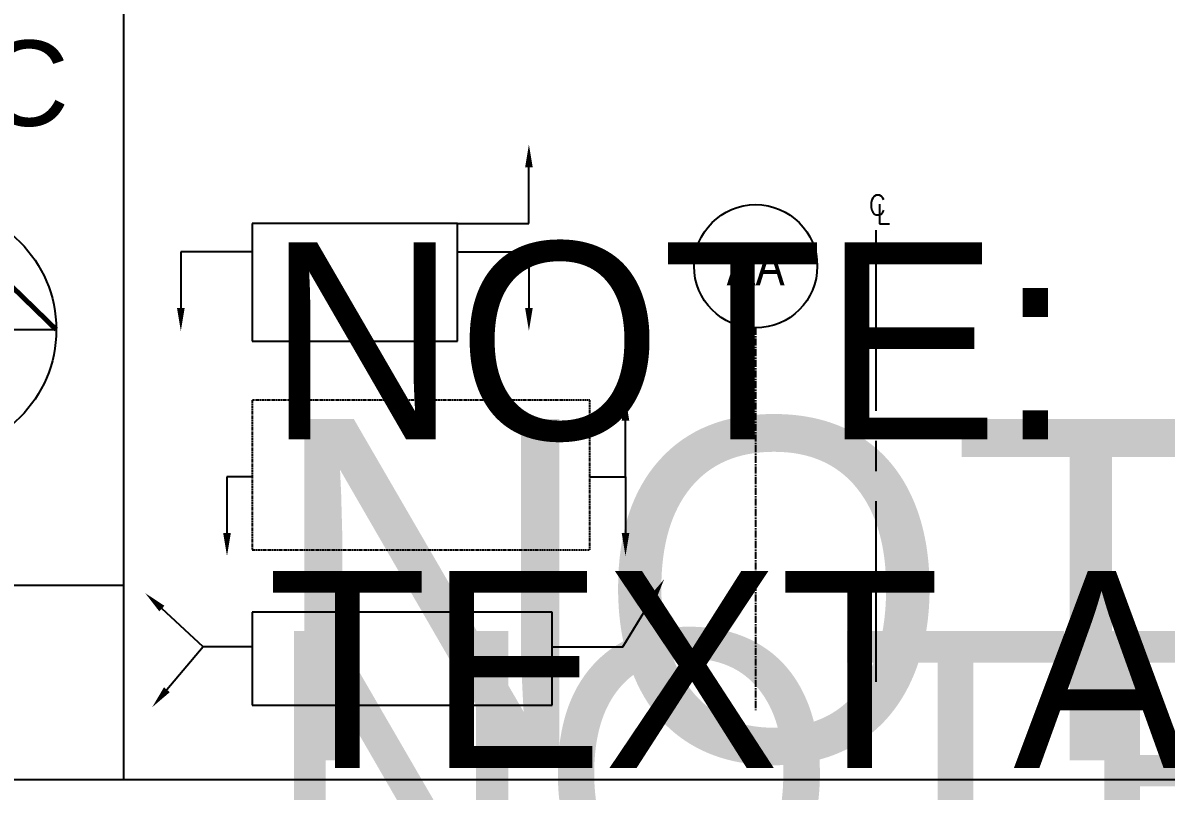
# Model space of a CAD drawing. Header units: inches. Extents: x -11160 to 9368, y -3485 to 2663.
# Drawn here: x -3901.5 to -3673.6, y 901.6 to 1054.7 of the extents above; entities that cross this region are included whole.
import ezdxf
from ezdxf.enums import TextEntityAlignment as Align

# ---------------------------------------------------------------- set-up
doc = ezdxf.new("R2018")
doc.units = ezdxf.units.IN
doc.header["$MEASUREMENT"] = 0
doc.linetypes.add('CENTER2', pattern=[1.125, 0.75, -0.125, 0.125, -0.125])
doc.linetypes.add('HIDDEN2', pattern=[0.1875, 0.125, -0.0625])
for name, color, linetype in [('I-Anno-Code', 2, 'Continuous'), ('SM-A-NOTE', 2, 'Continuous'), ('SM-COM-TEXT', 2, 'Continuous')]:
    doc.layers.add(name, color=color, linetype=linetype)
doc.styles.add('Grid_STANDARD', font='ARIALN.TTF')
doc.styles.add('ROMANS65', font='ROMANS.shx', dxfattribs={"height": 6.5})
doc.styles.add('SMI-1', font='romans.shx', dxfattribs={"height": 0.082031})
doc.styles.add('SMM-BOLD', font='arial.ttf', dxfattribs={"height": 0.5})

# ---------------------------------------------------------------- blocks, each defined once
blk = doc.blocks.new('*U144')
at = {"color": 1, "linetype": 'ByBlock'}
for points in [[(39.38, 0.85, 0.8, 0, 0), (39.38, 3.26, 0, 0, 0)], [(-2.66, -11, 0.8, 0, 0), (-2.66, -13.41, 0, 0, 0)], [(39.38, -11, 0.8, 0, 0), (39.38, -13.41, 0, 0, 0)]]:
    blk.add_lwpolyline(points, format="xyseb", dxfattribs=at)
for points in [[(39.38, -5.08), (39.38, 0.85)], [(0, -5.08), (-2.66, -5.08)], [(-2.66, -5.08), (-2.66, -11)], [(35.61, -5.08), (39.38, -5.08)], [(35.61, -5.08), (39.38, -5.08)], [(39.38, -5.08), (39.38, -11)]]:
    blk.add_lwpolyline(points, dxfattribs=at)
at = {"layer": 'Defpoints', "color": 67, "linetype": 'HIDDEN2'}
for p, q in [((0, 3.02), (0, -12.75)), ((35.61, 3.02), (0, 3.02)), ((35.61, -12.75), (35.61, 3.02)), ((0, -12.75), (35.61, -12.75))]:
    blk.add_line(p, q, dxfattribs=at)
at = {"layer": 'I-Anno-Code', "lineweight": 30, "flags": 104}
blk.add_attdef('Text', text='', height=2, dxfattribs=at).set_placement((1.55, 1.03), align=Align.TOP_LEFT)
blk = doc.blocks.new('*U140')
at = {"color": 8, "linetype": 'CENTER2'}
blk.add_line((0, 0), (0, -40.33), dxfattribs=at)
at = {"color": 4, "linetype": 'Continuous'}
blk.add_circle((0, 6.5), 6.5, dxfattribs=at)
at = {"color": 0, "linetype": 'Continuous', "style": 'Grid_STANDARD'}
blk.add_attdef('XX', text='', height=4, dxfattribs=at).set_placement((0, 6.5), align=Align.MIDDLE_CENTER)
blk = doc.blocks.new('*U143')
at = {"color": 0, "linetype": 'ByBlock'}
for p, q in [((0, 3.02), (0, -9.4)), ((21.66, 3.02), (0, 3.02)), ((21.66, -9.4), (21.66, 3.02)), ((0, -9.4), (21.66, -9.4))]:
    blk.add_line(p, q, dxfattribs=at)
at = {"color": 1, "linetype": 'ByBlock'}
for points in [[(29.19, 8.95, 0.8, 0, 0), (29.19, 11.35, 0, 0, 0)], [(-7.53, -5.91, 0.8, 0, 0), (-7.53, -8.31, 0, 0, 0)], [(29.19, -5.91, 0.8, 0, 0), (29.19, -8.31, 0, 0, 0)]]:
    blk.add_lwpolyline(points, format="xyseb", dxfattribs=at)
for points in [[(29.19, 3.02), (29.19, 8.95)], [(21.66, 3.02), (29.19, 3.02)], [(0, 0.02), (-7.53, 0.02)], [(-7.53, 0.02), (-7.53, -5.91)], [(21.66, 0.02), (29.19, 0.02)], [(29.19, 0.02), (29.19, -5.91)]]:
    blk.add_lwpolyline(points, dxfattribs=at)
at = {"layer": 'I-Anno-Code', "lineweight": 30, "flags": 104}
blk.add_attdef('Text', text='', height=2, dxfattribs=at).set_placement((1.55, 1.03), align=Align.TOP_LEFT)
blk = doc.blocks.new('*U148')
at = {"color": 0, "linetype": 'ByBlock'}
for p, q in [((0, 3.02), (0, -6.81)), ((31.66, 3.02), (0, 3.02)), ((31.66, -6.81), (31.66, 3.02)), ((0, -6.81), (31.66, -6.81))]:
    blk.add_line(p, q, dxfattribs=at)
at = {"color": 1, "linetype": 'ByBlock'}
for points in [[(42.2, 4.42, 0.8, 0, 0), (43.45, 6.47, 0, 0, 0)], [(-9.53, 3.39, 0.8, 0, 0), (-11.29, 5.02, 0, 0, 0)], [(-9, -5.17, 0.8, 0, 0), (-10.55, -7.01, 0, 0, 0)]]:
    blk.add_lwpolyline(points, format="xyseb", dxfattribs=at)
for points in [[(39.11, -0.64), (42.2, 4.42)], [(-5.18, -0.64), (-9.53, 3.39)], [(-5.18, -0.64), (-9, -5.17)], [(0.09, -0.64), (-5.18, -0.64)], [(0.09, -0.64), (-5.18, -0.64)], [(31.57, -0.64), (39.11, -0.64)]]:
    blk.add_lwpolyline(points, dxfattribs=at)
at = {"layer": 'I-Anno-Code', "lineweight": 30, "flags": 104}
blk.add_attdef('Text', text='', height=2, dxfattribs=at).set_placement((1.55, 1.03), align=Align.TOP_LEFT)
blk = doc.blocks.new('SMI-NORTH')
at = {"color": 8, "linetype": 'Continuous'}
blk.add_line((0.5156, 0), (-0.5156, 0), dxfattribs=at)
at = {"color": 8, "linetype": 'Continuous', "const_width": 0.0206}
for points in [[(-0.5156, 0), (0, 0.501), (0.5156, 0)], [(0, -0.5156), (0, 0.5053)]]:
    blk.add_lwpolyline(points, dxfattribs=at)
at = {"color": 8, "linetype": 'Continuous'}
blk.add_circle((0, 0), 0.5156, dxfattribs=at)
at = {"color": 2, "linetype": 'Continuous', "style": 'ROMANS65'}
blk.add_text('N', height=0.1005, dxfattribs=at).set_placement((-0.0486, 0.5393))
blk = doc.blocks.new('*U210')
at = {"color": 8, "linetype": 'CENTER2'}
blk.add_line((0, -0.1062), (0, -2.0993), dxfattribs=at)
at = {"color": 2, "char_height": 0.082, "style": 'SMI-1'}
for s, insert, width, attachment_point in [('C', (-0.0309, 0.039), 0.067323, 1), ('L', (0, -0.0794), 0.091696, 7)]:
    blk.add_mtext(s, dxfattribs=dict(at, insert=insert, width=width, attachment_point=attachment_point))

msp = doc.modelspace()

# ---------------------------------------------------------------- linework, layer by layer
msp.add_line((-4109.32145, 942.68148), (-3881.47608, 942.68148))
at = {"color": 30}
msp.add_lwpolyline([(-3881.47608, 1288.22875), (-4109.32145, 1288.22875), (-4109.32145, 903.92144), (-3881.47608, 903.92144)], dxfattribs=at)
msp.add_lwpolyline([(-3881.47608, 903.92144), (-3653.6307, 903.92144), (-3653.6307, 1288.22875), (-3881.47608, 1288.22875)], close=True, dxfattribs=at)

# ---------------------------------------------------------------- block references
at = {"color": 1}
ref = msp.add_blockref('*U143', (-3855.82011, 1009.04703), dxfattribs=dict(at, xscale=1.889763779527559, yscale=1.889763779527559, zscale=1.889763779527559))
lines = msp.add_mtext('NOTE:\\PTEXT AS WE WISH', dxfattribs={"layer": 'I-Anno-Code', "insert": (-3852.88446, 1010.98684), "char_height": 39.2745684, "attachment_point": 1})
ref.add_attrib('Text', '', (-3852.88446, 1010.98684), dxfattribs={"flags": 104}).embed_mtext(lines)
at = {"xscale": 48, "yscale": 48, "zscale": 48}
for name, p in [('SMI-NORTH', (-3919.6294, 993.58855)), ('*U210', (-3731.47041, 1018.51027))]:
    msp.add_blockref(name, p, dxfattribs=at)
at = {"xscale": 1.889763779527559, "yscale": 1.889763779527559, "zscale": 1.889763779527559}
msp.add_blockref('*U140', (-3755.45947, 993.94833), dxfattribs=at).add_auto_attribs({'XX': 'AA'})
ref = msp.add_blockref('*U144', (-3855.82011, 973.82833), dxfattribs=dict(xscale=1.889763779527559, yscale=1.889763779527559, zscale=1.889763779527559))
lines = msp.add_mtext('NOTE: \\PTEXT WITHOUT FRAME BUT CONTROLLING ARROWS', dxfattribs={"layer": 'I-Anno-Code', "insert": (-3852.88446, 975.76814), "char_height": 68.0291345, "attachment_point": 1})
ref.add_attrib('Text', '', (-3852.88446, 975.76814), dxfattribs={"flags": 104}).embed_mtext(lines)
ref = msp.add_blockref('*U144', (-4245.04431, 950.52603), dxfattribs=dict(xscale=1.259842519685039, yscale=1.259842519685039, zscale=1.259842519685039))
lines = msp.add_mtext('NOTE: \\PTEXT WITHOUT FRAME BUT CONTROLLING ARROWS', dxfattribs={"layer": 'I-Anno-Code', "insert": (-4243.08722, 951.81924), "char_height": 47.3572854, "attachment_point": 1})
ref.add_attrib('Text', '', (-4243.08722, 951.81924), dxfattribs={"flags": 104}).embed_mtext(lines)
ref = msp.add_blockref('*U144', (-4516.06984, 938.87489), dxfattribs=dict(xscale=0.9448818897637795, yscale=0.9448818897637795, zscale=0.9448818897637795))
lines = msp.add_mtext('NOTE: \\PTEXT WITHOUT FRAME BUT CONTROLLING ARROWS', dxfattribs={"layer": 'I-Anno-Code', "insert": (-4514.60201, 939.84479), "char_height": 35.5179641, "attachment_point": 1})
ref.add_attrib('Text', '', (-4514.60201, 939.84479), dxfattribs={"flags": 104}).embed_mtext(lines)
at = {"layer": 'SM-COM-TEXT', "color": 3}
ref = msp.add_blockref('*U148', (-3855.82011, 931.5976), dxfattribs=dict(at, xscale=1.889763779527559, yscale=1.889763779527559, zscale=1.889763779527559))
lines = msp.add_mtext('NOTE:\\PTEXT WITH FRAME', dxfattribs={"layer": 'SM-A-NOTE', "insert": (-3853.78435, 933.53741), "char_height": 57.2312311, "attachment_point": 1})
ref.add_attrib('Text', '', (-3853.78435, 933.53741), dxfattribs={"flags": 104}).embed_mtext(lines)
ref = msp.add_blockref('*U148', (-4245.04431, 922.37222), dxfattribs=dict(at, xscale=1.259842519685039, yscale=1.259842519685039, zscale=1.259842519685039))
lines = msp.add_mtext('NOTE:\\PTEXT WITH FRAME', dxfattribs={"layer": 'SM-A-NOTE', "insert": (-4243.68714, 923.66542), "char_height": 38.1541541, "attachment_point": 1})
ref.add_attrib('Text', '', (-4243.68714, 923.66542), dxfattribs={"flags": 104}).embed_mtext(lines)

# ---------------------------------------------------------------- texts
at = {"color": 1, "style": 'SMM-BOLD'}
msp.add_text('N.I.C', height=17.007874, dxfattribs=at).set_placement((-3946.43845, 1034.20923))

doc.saveas('drawing.dxf')
